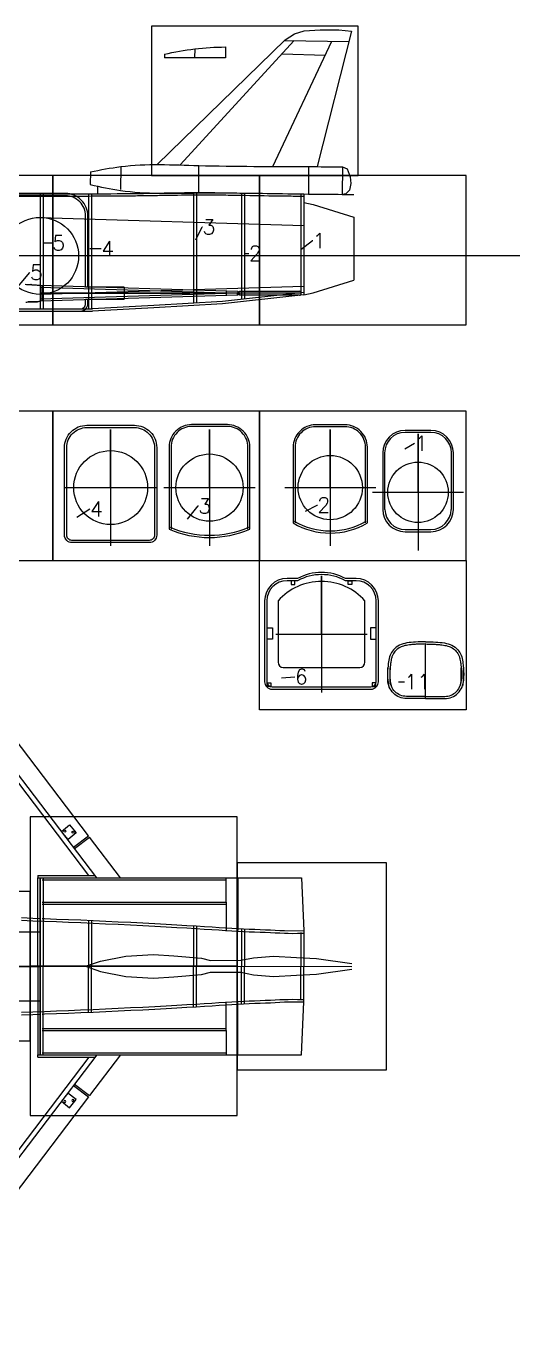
# Model space of a CAD drawing. Extents: x -2205 to 862, y -946 to 1002.
# Drawn here: x 201 to 862, y -823 to 936 of the extents above; entities that cross this region are included whole.
import ezdxf
from ezdxf.enums import TextEntityAlignment as Align

# ---------------------------------------------------------------- set-up
doc = ezdxf.new("R2010")
doc.units = 0
doc.header["$MEASUREMENT"] = 0
for name, color, linetype in [('CONSTR', 1, 'CONTINUOUS'), ('FUNELS', 9, 'CONTINUOUS'), ('PRINTGRID', 6, 'CONTINUOUS'), ('RUDDER', 4, 'CONTINUOUS'), ('SPANT1OG7', 2, 'CONTINUOUS'), ('SPANT2OG8', 5, 'CONTINUOUS'), ('SPANT3OG9', 3, 'CONTINUOUS'), ('SPANT4OG10', 6, 'CONTINUOUS'), ('SPANT5OG11', 7, 'CONTINUOUS'), ('SPANT6', 30, 'CONTINUOUS'), ('WINGS', 3, 'CONTINUOUS')]:
    doc.layers.add(name, color=color, linetype=linetype)
doc.styles.get("Standard").update_dxf_attribs({"font": 'txt.shx', "height": 20})
doc.dimstyles.get("Standard").update_dxf_attribs({"dimtxt": 0.18, "dimasz": 0.18, "dimexe": 0.18, "dimexo": 0.0625, "dimgap": 0.09, "dimtad": 0, "dimtih": 1, "dimtoh": 1, "dimdec": 4, "dimzin": 0, "dimtxsty": 'STANDARD', "dimcen": 0.09, "dimazin": 3, "dimtfac": 1, "dimtdec": 4, "dimtofl": 0, "dimtmove": 0, "dimatfit": 3, "dimtolj": 1, "dimtzin": 0})

# ---------------------------------------------------------------- blocks, each defined once
blk = doc.blocks.new('RIGHTWING')
at = {"layer": 'WINGS', "linetype": 'CONTINUOUS'}
for p, q in [((-350.6, 500.1), (-233.1, 175.4)), ((-350.6, 500.1), (-182.5, 500.1)), ((-340.1, 500.1), (-233.1, 204.3)), ((-339.6, 498.5), (-221.1, 498.5)), ((75.8, 118.6), (-214.5, 500.1)), ((-34.9, 306), (-182.5, 500.1)), ((64.8, 174.9), (-34.9, 306)), ((-233.1, 204.3), (-159.2, 0)), ((28.5, 180.8), (39.5, 189.6)), ((37.3, 169.8), (28.5, 180.8)), ((48.3, 178.6), (37.3, 169.8)), ((39.5, 189.6), (48.3, 178.6)), ((-233.1, 175.4), (-169.6, 0)), ((44.6, 159.6), (64.8, 174.9)), ((45.9, 157.9), (66.1, 173.2)), ((107.6, 118.6), (66.1, 173.2)), ((-3.2, 121.7), (73.4, 121.7)), ((-3.2, 121.7), (-3.2, 118.6)), ((-3.2, 0), (-3.2, 118.6)), ((-3.2, 118.6), (0, 118.6)), ((-3.2, 118.6), (-3.2, 118.6)), ((-3.2, 118.6), (-3.2, 118.6)), ((0, 73.4), (0, 118.6)), ((0, 0), (0, 118.6)), ((0, 118.6), (107.6, 118.6)), ((-186.4, 46.2), (0, 46.2)), ((-159.2, 0), (-169.6, 0)), ((-159.2, 0), (-3.2, 0)), ((-3.2, 0), (0, 0))]:
    blk.add_line(p, q, dxfattribs=at)
blk.add_lwpolyline([(65.4, 121.7), (-38.5, 258.3), (-222.3, 500.1)], dxfattribs=at)
for centre in [(33, 180.9), (44, 179.7)]:
    blk.add_circle(centre, 1.34, dxfattribs=at)
at = {"layer": 'WINGS', "oblique": -180, "text_generation_flag": 4}
for s, height, width, p, p2 in [('1/4 Balsa', 5.23, 0.741665, (-169.8, 367.1), (-169.8, 336.7)), ('1" Balsa Trailing edge', 5.232, 0.719938, (-116.3, 343.7), (-116.3, 273.4))]:
    blk.add_text(s, height=height, rotation=270, dxfattribs=dict(at, width=width)).set_placement(p, p2, align=Align.FIT)
blk = doc.blocks.new('RIB1')
at = {"layer": 'SPANT1OG7'}
for p, q in [((17.3, 82.8), (-17.3, 82.8)), ((17.3, 80.3), (-17.3, 80.3)), ((-47.3, 52.8), (-47.3, -22.8)), ((-44.8, 52.8), (-44.8, -22.8)), ((44.8, -22.8), (44.8, 52.8)), ((47.3, -22.8), (47.3, 52.8)), ((-17.3, -49.8), (17.3, -49.8)), ((-17.3, -52.8), (17.3, -52.8))]:
    blk.add_line(p, q, dxfattribs=at)
blk.add_circle((0, 0), 40.5, dxfattribs=at)
for centre, radius, start, end in [((-17.3, 52.8), 30, 90, 180), ((-17.3, 52.8), 27.5, 90, 180), ((17.3, 52.8), 30, 0, 90), ((17.3, 52.8), 27.5, 0, 90), ((-17.3, -22.8), 30, 180, 270), ((-17.3, -22.8), 27, 180, 270), ((17.3, -22.8), 30, 270, 0), ((17.3, -22.8), 27, 270, 0)]:
    blk.add_arc(centre, radius, start, end, dxfattribs=at)
at = {"layer": 'SPANT1OG7', "insert": (-4.5, 65.6), "char_height": 20, "attachment_point": 4}
blk.add_mtext('\\A1;1', dxfattribs=at)
at = {"layer": 'SPANT1OG7', "annotation_type": 0, "has_hookline": 1, "hookline_direction": 0, "text_width": 6.67}
blk.add_leader([(-17.5, 58.3), (-4.8, 65.6), (-4.6, 65.6)], dimstyle='STANDARD', dxfattribs=at)
blk = doc.blocks.new('RIB2')
at = {"layer": 'SPANT2OG8'}
for points in [[(49.7, -47.4), (49.7, 54.1, 0.414214), (19.7, 84.1), (-19.7, 84.1, 0.414214), (-49.7, 54.1), (-49.7, -47.4)], [(47.2, -47.4), (47.2, 54.1, 0.414214), (19.7, 81.6), (-19.7, 81.6, 0.414214), (-47.2, 54.1), (-47.2, -47.4)]]:
    blk.add_lwpolyline(points, format="xyb", dxfattribs=at)
blk.add_circle((0, 0), 43, dxfattribs=at)
for radius in [97.4, 94.4]:
    blk.add_arc((0, 36.4), radius, 239.3317, 300.6683, dxfattribs=at)
at = {"layer": 'SPANT2OG8', "insert": (-17.2, -23.3), "char_height": 20, "attachment_point": 4}
blk.add_mtext('\\A1;2', dxfattribs=at)
at = {"layer": 'SPANT2OG8', "annotation_type": 0, "has_hookline": 1, "hookline_direction": 0, "text_width": 13.3}
blk.add_leader([(-33.3, -31.7), (-17.5, -23.3), (-17.3, -23.3)], dimstyle='STANDARD', dxfattribs=at)
blk = doc.blocks.new('RIB3')
at = {"layer": 'SPANT3OG9'}
for points in [[(54, -55.7), (54, 54.3, 0.414214), (24, 84.3), (-24, 84.3, 0.414214), (-54, 54.3), (-54, -55.7)], [(51.5, -55.7), (51.5, 54.3, 0.414214), (24, 81.8), (-24, 81.8, 0.414214), (-51.5, 54.3), (-51.5, -55.7)]]:
    blk.add_lwpolyline(points, format="xyb", dxfattribs=at)
blk.add_circle((0, 0), 45, dxfattribs=at)
for radius in [137.3, 134.3]:
    blk.add_arc((0, 70.5), radius, 246.8283, 293.1717, dxfattribs=at)
at = {"layer": 'SPANT3OG9', "insert": (-14.8, -24.6), "char_height": 20, "attachment_point": 4}
blk.add_mtext('\\A1;3', dxfattribs=at)
at = {"layer": 'SPANT3OG9', "annotation_type": 0, "has_hookline": 1, "hookline_direction": 0, "text_width": 13.3}
blk.add_leader([(-29.3, -42.3), (-15, -24.6), (-14.9, -24.6)], dimstyle='STANDARD', dxfattribs=at)
blk = doc.blocks.new('RIB4')
at = {"layer": 'SPANT4OG10'}
for points in [[(-31.8, 83.5), (31.8, 83.5, -0.414214), (61.8, 53.5), (61.8, -63.7, -0.414214), (51.8, -73.7), (-51.8, -73.7, -0.414214), (-61.8, -63.7), (-61.8, 53.5, -0.414214)], [(-31.8, 80.5), (31.8, 80.5, -0.414214), (58.8, 53.5), (58.8, -63.7, -0.414214), (51.8, -70.7), (-51.8, -70.7, -0.414214), (-58.8, -63.7), (-58.8, 53.5, -0.414214)]]:
    blk.add_lwpolyline(points, format="xyb", close=True, dxfattribs=at)
blk.add_circle((0, 0), 49.5, dxfattribs=at)
at = {"layer": 'SPANT4OG10', "insert": (-27.6, -28.6), "char_height": 20, "attachment_point": 4}
blk.add_mtext('\\A1;4', dxfattribs=at)
at = {"layer": 'SPANT4OG10', "annotation_type": 0, "has_hookline": 1, "hookline_direction": 0, "text_width": 13.3}
blk.add_leader([(-45.4, -39.4), (-27.9, -28.6), (-27.7, -28.6)], dimstyle='STANDARD', dxfattribs=at)
blk = doc.blocks.new('RIB11')
at = {"layer": 'SPANT5OG11'}
blk.add_line((0, -73.2), (0, 0), dxfattribs=at)
blk.add_line((0, -73.2), (0, 0), dxfattribs=at)
for points in [[(0, -73.2), (-25.6, -73.2, -0.414214), (-50.6, -48.2), (-50.6, -31.8)], [(0, -70.2), (-25.6, -70.2, -0.414214), (-47.6, -48.2), (-47.6, -31.8)], [(0, -70.2), (25.6, -70.2, 0.414214), (47.6, -48.2), (47.6, -31.8)], [(0, -73.2), (25.6, -73.2, 0.414214), (50.6, -48.2), (50.6, -31.8)]]:
    blk.add_lwpolyline(points, format="xyb", dxfattribs=at)
for points, knots in [([(0, 3), (-4.5, 2.9), (-12.9, 2.7), (-24.8, 1.7), (-35.3, -1), (-43.3, -7), (-48.1, -15.1), (-49.8, -23.6), (-51, -34.9), (-51.3, -45.8), (-49.8, -54), (-49.2, -56.4)], [0, 0, 0, 0, 13.500001, 25.326476, 35.727126, 45.616906, 54.402092, 63.388756, 71.26936, 88.438245, 95.938705, 95.938705, 95.938705, 95.938705]), ([(0.1, 0), (-2.8, -0.1), (-5.7, -0.1), (-10.4, -0.3), (-12.3, -0.4), (-16.1, -0.6), (-18, -0.8), (-21.1, -1.1), (-22.4, -1.3), (-25.1, -1.7), (-26.4, -1.9), (-29, -2.6), (-30.3, -2.9), (-32.3, -3.7), (-33.1, -4), (-36.1, -5.5), (-38.2, -7), (-40.7, -9.6), (-41.5, -10.4), (-42.8, -12.3), (-43.4, -13.3), (-44.2, -15), (-44.5, -15.6), (-45.3, -17.5), (-45.7, -18.9), (-46.2, -21.5), (-46.4, -22.6), (-46.7, -24.6), (-46.9, -25.4), (-47.1, -27), (-47.2, -27.8), (-47.4, -29.8), (-47.5, -31), (-47.7, -33.4), (-47.8, -34.6), (-48, -38.2), (-48, -40.6), (-47.9, -45.1), (-47.8, -47.1), (-47.3, -51.2), (-46.9, -53.2), (-46.4, -55.3), (-46.3, -55.4), (-46.3, -55.6)], [0, 0, 0, 0, 8.662399, 8.662399, 14.397844, 14.397844, 20.133289, 20.133289, 24.268933, 24.268933, 28.528075, 28.528075, 32.787216, 32.787216, 35.723425, 35.723425, 44.169299, 44.169299, 48.047732, 48.047732, 51.926165, 51.926165, 54.295719, 54.295719, 59.034827, 59.034827, 62.722696, 62.722696, 65.197132, 65.197132, 67.671568, 67.671568, 71.389306, 71.389306, 75.107045, 75.107045, 82.542522, 82.542522, 88.954578, 88.954578, 95.366634, 95.366634, 95.938705, 95.938705, 95.938705, 95.938705]), ([(-0.1, 0), (2.8, -0.1), (5.7, -0.1), (10.4, -0.3), (12.3, -0.4), (16.1, -0.6), (18, -0.8), (21.1, -1.1), (22.4, -1.3), (25.1, -1.7), (26.4, -1.9), (29, -2.6), (30.3, -2.9), (32.3, -3.7), (33.1, -4), (36.1, -5.5), (38.2, -7), (40.7, -9.6), (41.5, -10.4), (42.8, -12.3), (43.4, -13.3), (44.2, -15), (44.5, -15.6), (45.3, -17.5), (45.7, -18.9), (46.2, -21.5), (46.4, -22.6), (46.7, -24.6), (46.9, -25.4), (47.1, -27), (47.2, -27.8), (47.4, -29.8), (47.5, -31), (47.7, -33.4), (47.8, -34.6), (48, -38.2), (48, -40.6), (47.9, -45.1), (47.8, -47.1), (47.3, -51.2), (46.9, -53.2), (46.4, -55.3), (46.3, -55.4), (46.3, -55.6)], [0, 0, 0, 0, 8.662399, 8.662399, 14.397844, 14.397844, 20.133289, 20.133289, 24.268933, 24.268933, 28.528075, 28.528075, 32.787216, 32.787216, 35.723425, 35.723425, 44.169299, 44.169299, 48.047732, 48.047732, 51.926165, 51.926165, 54.295719, 54.295719, 59.034827, 59.034827, 62.722696, 62.722696, 65.197132, 65.197132, 67.671568, 67.671568, 71.389306, 71.389306, 75.107045, 75.107045, 82.542522, 82.542522, 88.954578, 88.954578, 95.366634, 95.366634, 95.938705, 95.938705, 95.938705, 95.938705]), ([(0, 3), (4.5, 2.9), (12.9, 2.7), (24.8, 1.7), (35.3, -1), (43.3, -7), (48.1, -15.1), (49.8, -23.6), (51, -34.9), (51.3, -45.8), (49.8, -54), (49.2, -56.4)], [0, 0, 0, 0, 13.500001, 25.326476, 35.727126, 45.616906, 54.402092, 63.388756, 71.26936, 88.438245, 95.938705, 95.938705, 95.938705, 95.938705])]:
    blk.add_open_spline(points, degree=3, knots=knots, dxfattribs=at)
at = {"layer": 'SPANT5OG11', "insert": (-28.2, -50.5), "char_height": 20, "attachment_point": 4}
blk.add_mtext('\\A1;11', dxfattribs=at)
at = {"layer": 'SPANT5OG11', "annotation_type": 0, "has_hookline": 1, "hookline_direction": 0, "text_width": 20}
blk.add_leader([(-36.5, -50.5), (-28.3, -50.5)], dimstyle='STANDARD', dxfattribs=at)
blk = doc.blocks.new('RIB5')
at = {"layer": 'SPANT5OG11'}
for p, q in [((-112.7, -41.7), (-60.9, -41.7)), ((-112.7, -58.1), (-112.7, -41.7)), ((112.7, -41.7), (60.9, -41.7)), ((112.7, -41.7), (112.7, -58.1)), ((-60.9, -58.1), (-112.7, -58.1)), ((60.9, -58.1), (112.7, -58.1))]:
    blk.add_line(p, q, dxfattribs=at)
for points in [[(63.9, -41.7), (63.9, 53.5, 0.414214), (33.9, 83.5), (-33.9, 83.5, 0.414214), (-63.9, 53.5), (-63.9, -41.7)], [(60.9, -41.7), (60.9, 53.5, 0.414214), (33.9, 80.5), (-33.9, 80.5, 0.414214), (-60.9, 53.5), (-60.9, -41.7)], [(-63.9, -58.1), (-63.9, -63.9, 0.414214), (-53.9, -73.9), (53.9, -73.9, 0.414214), (63.9, -63.9), (63.9, -58.1)], [(-60.9, -58.1), (-60.9, -63.9, 0.414214), (-53.9, -70.9), (53.9, -70.9, 0.414214), (60.9, -63.9), (60.9, -58.1)]]:
    blk.add_lwpolyline(points, format="xyb", dxfattribs=at)
blk.add_circle((0, 0), 51.5, dxfattribs=at)
at = {"layer": 'SPANT5OG11', "insert": (-13.6, -22.2), "char_height": 20, "attachment_point": 4}
blk.add_mtext('\\A1;5', dxfattribs=at)
at = {"layer": 'SPANT5OG11', "annotation_type": 0, "has_hookline": 1, "hookline_direction": 0, "text_width": 13.3}
blk.add_leader([(-39.2, -52.8), (-13.9, -22.2), (-13.7, -22.2)], dimstyle='STANDARD', dxfattribs=at)
blk = doc.blocks.new('RIB6')
at = {"layer": 'SPANT5OG11'}
for p, q in [((0, 78.1), (0, -78.1)), ((0, 0), (0, 78.1)), ((-61, 0), (61, 0))]:
    blk.add_line(p, q, dxfattribs=at)
at = {"layer": 'SPANT6'}
for p, q in [((-32, 74.7), (-46.2, 74.7)), ((-32, 71.7), (-46.2, 71.7)), ((46.2, 74.7), (32, 74.7)), ((46.2, 71.7), (32, 71.7)), ((-76.2, 44.7), (-76.2, -63.5)), ((-73.2, 44.7), (-73.2, -63.5)), ((-58.2, 44.7), (-58.2, -37.5)), ((58.2, -37.5), (58.2, 44.7)), ((73.2, -63.5), (73.2, 44.7)), ((76.2, -63.5), (76.2, 44.7)), ((-73.2, 8.5), (-65.7, 8.5)), ((-65.7, 8.5), (-65.7, -6.5)), ((65.7, 8.5), (65.7, -6.5)), ((73.2, 8.5), (65.7, 8.5)), ((-65.7, -6.5), (-73.2, -6.5)), ((65.7, -6.5), (73.2, -6.5)), ((-51.2, -44.5), (51.2, -44.5)), ((-66.2, -70.5), (66.2, -70.5)), ((-66.2, -73.5), (66.2, -73.5))]:
    blk.add_line(p, q, dxfattribs=at)
for points in [[(-40.7, 66.7), (-35.7, 66.7), (-35.7, 71.7), (-40.7, 71.7)], [(40.7, 66.7), (35.7, 66.7), (35.7, 71.7), (40.7, 71.7)], [(-67.9, -70.1), (-72.9, -70.1), (-72.9, -65.1), (-67.9, -65.1)], [(67.9, -70.1), (72.9, -70.1), (72.9, -65.1), (67.9, -65.1)]]:
    blk.add_lwpolyline(points, close=True, dxfattribs=at)
for centre, radius, start, end in [((-46.2, 44.7), 30, 90, 180), ((-46.2, 44.7), 27, 90, 180), ((0, -7.4), 78.2, 41.8667, 138.1333), ((0, 15.7), 67.1, 61.5258, 118.4742), ((0, 12.8), 67.1, 61.5113, 118.4887), ((46.2, 44.7), 30, 0, 90), ((46.2, 44.7), 27, 0, 90), ((-51.2, -37.5), 7, 180, 270), ((51.2, -37.5), 7, 270, 0), ((-66.2, -63.5), 10, 180, 270), ((-66.2, -63.5), 7, 180, 270), ((66.2, -63.5), 7, 270, 0), ((66.2, -63.5), 10, 270, 0)]:
    blk.add_arc(centre, radius, start, end, dxfattribs=at)
at = {"layer": 'SPANT6', "insert": (-35.6, -56.8), "char_height": 20, "attachment_point": 4}
blk.add_mtext('\\A1;6', dxfattribs=at)
at = {"layer": 'SPANT6', "annotation_type": 0, "has_hookline": 1, "hookline_direction": 0, "text_width": 13.3}
blk.add_leader([(-53.4, -58.5), (-35.7, -56.8)], dimstyle='STANDARD', dxfattribs=at)

msp = doc.modelspace()

# ---------------------------------------------------------------- linework, layer by layer
at = {"layer": 'CONSTR'}
for p, q in [((158.5, 557.6), (289.3, 557.6)), ((158.5, 554.6), (289.4, 554.6)), ((572.4, -275.4), (572.4, -322.8)), ((-1049.5, -322.6), (636.8, -322.8)), ((-1049.5, -322.6), (636.8, -322.8)), ((572.4, -370.1), (572.4, -322.8))]:
    msp.add_line(p, q, dxfattribs=at)
at = {"layer": 'CONSTR', "linetype": 'CONTINUOUS'}
for points in [[(218.9, 586.8), (468.3, 579.1)], [(219, 589.4), (483.9, 581.2)], [(221.6, 589.4), (221.6, 567.8)], [(486.5, 581.2), (566.4, 581.2)], [(468.3, 578.1), (218.9, 570.5)], [(569, 578.6), (219, 578.6)], [(483.9, 576), (219, 567.8)], [(566.4, 576), (486.5, 576)]]:
    msp.add_lwpolyline(points, dxfattribs=at)
at = {"layer": 'CONSTR'}
for points in [[(572.4, 579.5), (463.3, 567.4), (371.4, 562), (289.2, 557.6)], [(572.4, 576.5), (463.5, 564.4), (371.6, 559.1), (289.4, 554.6)], [(194.2, -261.1), (209.5, -261.7), (225.1, -262.3), (241, -262.9), (257.1, -263.6), (273.5, -264.2), (290.1, -265), (306.8, -265.7), (323.7, -266.5), (340.4, -267.3), (356.7, -268.2), (372.6, -269), (387.8, -269.9), (402.2, -270.7), (415.6, -271.4), (427.8, -272.2), (439, -272.9), (449.2, -273.5), (458.7, -274.1), (467.5, -274.7), (475.8, -275.2), (483.8, -275.6), (491.5, -276), (499.1, -276.4), (506.5, -276.7), (513.8, -277), (520.8, -277.2), (527.6, -277.5), (534.1, -277.8), (540.2, -278.1), (546.5, -278.5), (551.5, -278.4), (557.3, -278.7), (564, -278.5), (572.4, -278.4), (572.4, -282.2)], [(194.3, -257.6), (209.6, -258.2), (219.2, -258.6)], [(221.8, -258.7), (225.2, -258.8), (241.1, -259.4), (257.2, -260.1), (273.6, -260.7), (290.2, -261.5), (307, -262.2), (323.8, -263), (340.5, -263.8), (356.9, -264.7), (372.8, -265.5), (388, -266.4), (402.4, -267.2), (415.8, -268), (428, -268.7), (439.2, -269.4), (449.4, -270), (458.9, -270.6), (467.7, -271.2), (476.1, -271.7), (484, -272.1), (491.7, -272.5), (499.2, -272.9), (506.7, -273.2), (513.9, -273.5), (520.9, -273.7), (527.7, -274), (534.2, -274.3), (540.4, -274.6), (546.3, -275), (572.4, -275.4)], [(194.2, -384.3), (209.5, -383.7), (225.1, -383.1), (240.9, -382.5), (257.1, -381.9), (273.4, -381.2), (290.1, -380.5), (306.8, -379.8), (323.7, -379), (340.3, -378.1), (356.7, -377.3), (372.6, -376.5), (387.8, -375.6), (402.2, -374.8), (415.6, -374), (427.8, -373.3), (439, -372.6), (449.2, -372), (458.7, -371.4), (467.5, -370.8), (475.8, -370.3), (483.8, -369.9), (491.5, -369.5), (499.1, -369.1), (506.5, -368.8), (513.8, -368.5), (520.8, -368.3), (527.6, -368), (534.1, -367.7), (540.2, -367.4), (546.5, -367), (551.5, -367.1), (557.3, -366.8), (564, -367), (572.4, -367.1), (572.4, -363.3)], [(194.3, -387.8), (209.6, -387.2), (219.2, -386.9)], [(221.8, -386.8), (225.2, -386.6), (241.1, -386), (257.2, -385.4), (273.6, -384.7), (290.2, -384), (307, -383.3), (323.8, -382.5), (340.5, -381.6), (356.9, -380.8), (372.8, -380), (388, -379.1), (402.4, -378.3), (415.8, -377.5), (428, -376.8), (439.2, -376.1), (449.4, -375.5), (458.9, -374.9), (467.7, -374.3), (476, -373.8), (484, -373.4), (491.7, -373), (499.2, -372.6), (506.7, -372.3), (513.9, -372), (520.9, -371.8), (527.7, -371.5), (534.2, -371.2), (540.4, -370.9), (546.3, -370.5), (572.4, -370.1)]]:
    msp.add_lwpolyline(points, dxfattribs=at)
for points, knots in [([(-551, 668.3), (-530.9, 677.9), (-489.7, 693.4), (-435.5, 717), (-365.6, 729.1), (-288.7, 722.5), (-207.5, 715.7), (-95.3, 712), (28.2, 711.3), (166.4, 711.9), (268.3, 711.6), (358.7, 712.1), (426.3, 713.9), (494.3, 712.7), (541.6, 712), (568.7, 711.6), (572.4, 711.6)], [0, 0, 0, 0, 2.474812, 4.471142, 7.066036, 10.317529, 13.070261, 16.184476, 22.868, 26.887462, 31.648547, 34.258269, 37.005302, 39.204526, 41.873751, 42.293838, 42.293838, 42.293838, 42.293838]), ([(-325.8, 722.2), (-325.4, 722.2), (-325, 722.2), (-315.3, 721.6), (-305.9, 720.9), (-290.3, 719.6), (-284.1, 719.1), (-271.6, 718.1), (-265.4, 717.5), (-246.7, 716), (-234.3, 715.1), (-214.8, 713.8), (-207.8, 713.3), (-193.7, 712.6), (-186.7, 712.2), (-165.6, 711.4), (-151.5, 710.9), (-122.2, 710.1), (-106.9, 709.8), (-76.3, 709.3), (-61.1, 709.1), (-15.3, 708.6), (15.3, 708.6), (64, 708.6), (82.2, 708.6), (116.9, 708.7), (133.4, 708.7), (171, 708.8), (192.2, 708.8), (234.6, 708.7), (255.7, 708.7), (287.2, 708.8), (297.5, 708.8), (318.2, 708.9), (328.5, 709), (346, 709.2), (353.1, 709.3), (367.4, 709.5), (374.5, 709.6), (395.9, 710), (410.1, 710.3), (430.5, 710.4), (436.7, 710.4), (449.1, 710.4), (455.3, 710.3), (470, 710.1), (478.6, 710), (504.3, 709.5), (521.5, 709.3), (546, 708.9), (553.4, 708.8), (564.7, 708.7), (568.5, 708.6), (572.3, 708.6)], [8.774054, 8.774054, 8.774054, 8.774054, 8.818877, 8.818877, 9.868248, 9.868248, 10.566699, 10.566699, 11.265149, 11.265149, 12.66205, 12.66205, 13.448167, 13.448167, 14.234284, 14.234284, 15.806517, 15.806517, 17.513876, 17.513876, 19.221234, 19.221234, 22.635951, 22.635951, 24.673596, 24.673596, 26.516055, 26.516055, 28.88473, 28.88473, 31.253406, 31.253406, 32.407739, 32.407739, 33.562072, 33.562072, 34.359125, 34.359125, 35.156179, 35.156179, 36.750286, 36.750286, 37.443895, 37.443895, 38.137504, 38.137504, 39.097182, 39.097182, 41.016537, 41.016537, 41.857691, 41.857691, 42.293838, 42.293838, 42.293838, 42.293838])]:
    msp.add_open_spline(points, degree=3, knots=knots, dxfattribs=at)
at = {"layer": 'FUNELS'}
for p, q in [((219, 679.9), (572.4, 669.3)), ((572.4, 669.3), (572.4, 587.9)), ((861.6, 628.6), (-972.2, 628.6)), ((219, 577.3), (572.4, 587.9))]:
    msp.add_line(p, q, dxfattribs=at)
at = {"layer": 'PRINTGRID'}
for points in [[(645.4, 736.1), (645.4, 936.1), (368.4, 936.1), (368.4, 736.1)], [(236, 536.1), (236, 736.1), (-41, 736.1), (-41, 536.1)], [(513, 536.1), (513, 736.1), (236, 736.1), (236, 536.1)], [(790, 536.1), (790, 736.1), (513, 736.1), (513, 536.1)], [(236, 220.5), (236, 420.5), (-41, 420.5), (-41, 220.5)], [(513, 220.5), (513, 420.5), (236, 420.5), (236, 220.5)], [(790, 220.5), (790, 420.5), (513, 420.5), (513, 220.5)], [(790, 220.5), (790, 20.5), (513, 20.5), (513, 220.5)], [(483, -322.7), (483, -122.7), (206, -122.7), (206, -322.7)], [(483, -461.2), (683, -461.2), (683, -184.2), (483, -184.2)], [(206, -422.7), (206, -222.7), (-71, -222.7), (-71, -422.7)], [(483, -522.7), (483, -322.7), (206, -322.7), (206, -522.7)]]:
    msp.add_lwpolyline(points, close=True, dxfattribs=at)
for points in [[(467.4, 908.4), (467.4, 893.7)], [(467.4, 893.7), (385.6, 893.7)]]:
    msp.add_lwpolyline(points, dxfattribs=at)
at = {"layer": 'RUDDER'}
for p, q in [((406.6, 750.4), (559.6, 916.8)), ((530.9, 748.4), (609.9, 916)), ((546.5, 917), (632.8, 915.6)), ((636.3, 929.3), (590.1, 748.1)), ((385.6, 898.8), (385.6, 893.7)), ((426.2, 905.8), (426.1, 893.7)), ((543.4, 899.2), (601.1, 897.3)), ((286.6, 741.2), (286.4, 724)), ((327.1, 748.2), (326.8, 717.5)), ((431.5, 749.6), (431.2, 712.8)), ((578.8, 748.2), (578.5, 711.4)), ((624.2, 747.8), (623.9, 711)), ((295.8, 722), (295.8, 711.8)), ((623.9, 711), (639.3, 711)), ((639.3, 680.3), (639.3, 596.2)), ((569.3, -204.2), (572.4, -275.4)), ((569.3, -441.3), (572.4, -370.1))]:
    msp.add_line(p, q, dxfattribs=at)
for points in [[(376.1, 750.9), (547.3, 917.8), (559.7, 925.9), (572.9, 929.9), (594.4, 931.4), (619.1, 931.1), (636.3, 929.3)], [(624.2, 747.8), (630.5, 745.3), (634.5, 734.5), (635.2, 725.5), (633.5, 716.5), (628.5, 711.6), (623.9, 711)], [(572.4, 700), (585.1, 697.4), (639.3, 680.3)], [(572.4, 576.5), (585.1, 579.1), (639.3, 596.2)], [(221.8, -258.7), (225.2, -258.8), (241.1, -259.4), (257.2, -260.1), (273.6, -260.7), (290.2, -261.5), (307, -262.2), (323.8, -263), (340.5, -263.8), (356.9, -264.7), (372.8, -265.5), (388, -266.4), (402.4, -267.2), (415.8, -268), (428, -268.7), (439.2, -269.4), (449.4, -270), (458.9, -270.6), (467.7, -271.2), (476.1, -271.7), (484, -272.1), (491.7, -272.5), (499.2, -272.9), (506.7, -273.2), (513.9, -273.5), (520.9, -273.7), (527.7, -274), (534.2, -274.3), (540.4, -274.6), (546.3, -275), (572.4, -275.4)], [(279.9, -322.7), (300.2, -315.9), (334, -309), (371.2, -307), (398.3, -308.5), (435.5, -311.7), (447.4, -315), (488, -314.7), (504.9, -311.2), (532, -309.3), (562.5, -310.8), (589.5, -312.3), (636.8, -318.8)], [(279.9, -322.7), (300.2, -329.5), (334, -336.5), (371.2, -338.5), (398.3, -337), (435.5, -333.8), (447.4, -330.5), (488, -330.8), (504.9, -334.3), (532, -336.2), (562.4, -334.7), (589.5, -333.2), (636.8, -326.7)], [(221.8, -386.8), (225.2, -386.6), (241.1, -386), (257.2, -385.4), (273.6, -384.7), (290.2, -384), (307, -383.3), (323.8, -382.5), (340.5, -381.6), (356.9, -380.8), (372.8, -380), (388, -379.1), (402.4, -378.3), (415.8, -377.5), (428, -376.8), (439.2, -376.1), (449.4, -375.5), (458.9, -374.9), (467.7, -374.3), (476, -373.8), (484, -373.4), (491.7, -373), (499.2, -372.6), (506.7, -372.3), (513.9, -372), (520.9, -371.8), (527.7, -371.5), (534.2, -371.2), (540.4, -370.9), (546.3, -370.5), (572.4, -370.1)]]:
    msp.add_lwpolyline(points, dxfattribs=at)
at = {"layer": 'RUDDER', "linetype": 'CONTINUOUS'}
for points in [[(219.2, -204.2), (569.3, -204.2)], [(221.8, -206.8), (468.5, -206.8)], [(468.5, -236.9), (468.5, -204.2)], [(484, -204.2), (484, -274.7)], [(221.8, -236.9), (468.5, -236.9)], [(221.8, -239.5), (468.5, -239.5)], [(468.5, -236.9), (468.5, -274.7)], [(468.5, -408.6), (468.5, -370.8)], [(484, -441.3), (484, -370.8)], [(221.8, -406), (468.5, -406)], [(221.8, -408.6), (468.5, -408.6)], [(468.5, -408.6), (468.4, -441.3)], [(221.8, -438.6), (468.4, -438.7)], [(219.2, -441.3), (569.3, -441.3)]]:
    msp.add_lwpolyline(points, dxfattribs=at)
at = {"layer": 'RUDDER'}
for points, knots in [([(385.6, 898.8), (399.1, 901.5), (426.2, 906.8), (453.6, 908.2), (467.4, 908.4)], [0, 0, 0, 0, 41.176223, 82.606961, 82.606961, 82.606961, 82.606961]), ([(286.6, 741.2), (300, 743.8), (347.8, 753.2), (446.1, 748), (544.8, 748.6), (609.1, 747.9), (624.2, 747.8)], [0, 0, 0, 0, 41.176223, 145.559283, 292.88297, 338.307773, 338.307773, 338.307773, 338.307773]), ([(286.4, 724), (299.8, 721.1), (347.4, 710.9), (445.7, 714.2), (544.5, 711.7), (608.8, 711.1), (623.9, 711)], [0, 0, 0, 0, 41.176223, 145.559283, 292.88297, 338.307773, 338.307773, 338.307773, 338.307773])]:
    msp.add_open_spline(points, degree=3, knots=knots, dxfattribs=at)
at = {"layer": 'SPANT1OG7'}
for p, q in [((568.4, 711.6), (568.4, 576)), ((572.4, 711.6), (572.4, 576)), ((572.4, 700), (572.4, 576.5)), ((572.4, 684.3), (572.4, 587.9)), ((568.4, -277.6), (568.4, -322.8)), ((568.4, -367.9), (568.4, -322.8))]:
    msp.add_line(p, q, dxfattribs=at)
at = {"layer": 'SPANT1OG7', "linetype": 'CONTINUOUS'}
msp.add_lwpolyline([(569, 578.6), (569, 578.6)], dxfattribs=at)
for start, end in [(0, 90), (270, 0)]:
    msp.add_arc((566.4, 578.6), 2.62, start, end, dxfattribs=at)
at = {"layer": 'SPANT2OG8'}
for p, q in [((488.8, 712.7), (488.8, 570.3)), ((492.8, 712.7), (492.8, 570.7)), ((488.8, -273.1), (488.8, -322.8)), ((492.8, -273.1), (492.8, -322.8)), ((488.8, -372.4), (488.8, -322.8)), ((492.8, -372.4), (492.8, -322.8))]:
    msp.add_line(p, q, dxfattribs=at)
at = {"layer": 'SPANT3OG9'}
for p, q in [((424.5, 713.4), (424.5, 565.2)), ((428.5, 713.4), (428.5, 565.4)), ((424.5, -268.4), (424.5, -322.7)), ((428.5, -268.4), (428.5, -322.7)), ((424.5, -377.1), (424.5, -322.7)), ((428.5, -377.1), (428.5, -322.7))]:
    msp.add_line(p, q, dxfattribs=at)
at = {"layer": 'SPANT4OG10'}
for p, q in [((283.9, 711.8), (283.9, 557.6)), ((287.9, 711.8), (287.9, 557.6)), ((284, -260.9), (283.9, -322.7)), ((288, -260.9), (287.9, -322.7)), ((283.9, -384.6), (283.9, -322.7)), ((287.9, -384.6), (287.9, -322.7))]:
    msp.add_line(p, q, dxfattribs=at)
at = {"layer": 'SPANT4OG10', "color": 7, "linetype": 'CONTINUOUS'}
for points in [[(419.6, -322.7), (419.6, -322.7)], [(419.6, -322.8), (419.6, -322.8)]]:
    msp.add_lwpolyline(points, dxfattribs=at)
at = {"layer": 'SPANT5OG11'}
for p, q in [((219.2, 711.7), (219.2, 557.6)), ((223.2, 711.7), (223.2, 557.6)), ((313.6, 396.3), (313.6, 240.2)), ((313.6, 318.3), (313.6, 396.3)), ((446, 396.3), (446, 240.2)), ((446, 318.3), (446, 396.3)), ((607.8, 396.3), (607.8, 240.2)), ((607.8, 318.3), (607.8, 396.3)), ((725.4, 390.1), (725.4, 233.9)), ((725.4, 312), (725.4, 390.1)), ((252.6, 318.3), (374.6, 318.3)), ((385, 318.3), (507, 318.3)), ((546.8, 318.3), (668.8, 318.3)), ((664.5, 312), (786.4, 312)), ((596.1, 200), (596.1, 43.8)), ((596.1, 121.9), (596.1, 200)), ((535.2, 121.9), (657.1, 121.9))]:
    msp.add_line(p, q, dxfattribs=at)
at = {"layer": 'SPANT5OG11', "linetype": 'CONTINUOUS'}
for points in [[(219.2, -204.2), (219.2, -322.8)], [(223.2, -204.2), (223.2, -322.8)], [(219.2, -262.2), (219.2, -322.8)], [(219.2, -383.3), (219.2, -322.7)], [(219.2, -441.3), (219.2, -322.7)], [(223.2, -441.3), (223.2, -322.7)]]:
    msp.add_lwpolyline(points, dxfattribs=at)
at = {"layer": 'WINGS', "color": 3, "linetype": 'CONTINUOUS'}
for points in [[(199, 590.6), (200.7, 590.5), (202.3, 590.4), (203.7, 590.3), (204.9, 590.2), (205.9, 590.2), (206.7, 590.1), (207.1, 590.1), (207.2, 590.1), (207.3, 590.1), (207.2, 590.1), (207.1, 590.1), (207, 590.1), (206.9, 590.1), (206.8, 590.1), (206.7, 590.1), (206.7, 590.1), (206.7, 590.1), (206.9, 590.1), (207.1, 590.1), (207.5, 590.1), (208.1, 590), (208.8, 590), (209.6, 590), (210.6, 589.9), (211.6, 589.8), (212.7, 589.8), (213.9, 589.7), (215.1, 589.6), (216.4, 589.6), (217.7, 589.5), (219, 589.4)], [(219, 589.5), (219, 567.8)], [(221.6, 582.6), (221.6, 573.5)], [(221.6, 582.6), (221.6, 573.5)], [(200, 566.7), (201.4, 566.8), (202.9, 566.9), (204.3, 567), (205.7, 567.1), (207.1, 567.1), (208.1, 567.2), (209, 567.2), (210, 567.3), (211, 567.4), (212, 567.4), (213, 567.5), (214, 567.5), (215, 567.6), (216, 567.7), (217, 567.7)], [(209.3, 567.1), (203.2, 567.1)], [(209.3, 567.1), (215.5, 567.1)], [(217, 567.7), (218, 567.8), (219, 567.8)]]:
    msp.add_lwpolyline(points, dxfattribs=at)
at = {"layer": 'WINGS', "linetype": 'CONTINUOUS'}
for points in [[(468.3, 581.2), (468.3, 581.7)], [(468.3, 581.2), (468.3, 575.5)], [(483.9, 578.6), (486.5, 581.2)], [(483.9, 581.2), (483.9, 576)], [(219, 578.6), (419.7, 578.6)], [(219, 578.6), (372.4, 578.6)], [(487.2, 576.9), (482.8, 576.9)], [(483.9, 578.6), (486.5, 576)]]:
    msp.add_lwpolyline(points, dxfattribs=at)
msp.add_circle((485, 578.6), 1.15, dxfattribs=at)

# ---------------------------------------------------------------- block references
at = {"layer": 'CONSTR'}
msp.add_blockref('RIB5', (219.2, 628.6), dxfattribs=at)
at = {"layer": 'SPANT3OG9'}
for name, p in [('RIB4', (313.6, 318.3)), ('RIB3', (446, 318.3)), ('RIB2', (607.8, 318.3)), ('RIB1', (725.4, 312))]:
    msp.add_blockref(name, p, dxfattribs=at)
at = {"layer": 'SPANT5OG11'}
msp.add_blockref('RIB11', (735.6, 108.9), dxfattribs=at)
at = {"layer": 'SPANT6'}
msp.add_blockref('RIB6', (596.1, 121.9), dxfattribs=at)
at = {"layer": 'WINGS'}
msp.add_blockref('RIGHTWING', (219.2, -322.8), dxfattribs=at)
at = {"layer": 'WINGS', "xscale": -1, "rotation": 179.9883315187368}
msp.add_blockref('RIGHTWING', (219.2, -322.7), dxfattribs=at)

# ---------------------------------------------------------------- texts
at = {"layer": 'CONSTR', "insert": (584.4, 649), "char_height": 20, "attachment_point": 4}
msp.add_mtext('\\A1;1', dxfattribs=at)
at = {"layer": 'SPANT2OG8', "insert": (498.7, 632), "char_height": 20, "attachment_point": 4}
msp.add_mtext('\\A1;2', dxfattribs=at)
at = {"layer": 'SPANT3OG9', "insert": (436.7, 667.3), "char_height": 20, "attachment_point": 4}
msp.add_mtext('\\A1;3', dxfattribs=at)
at = {"layer": 'SPANT4OG10', "insert": (301, 638.3), "char_height": 20, "attachment_point": 4}
msp.add_mtext('\\A1;4', dxfattribs=at)
at = {"layer": 'SPANT5OG11', "insert": (235.4, 645.9), "char_height": 20, "attachment_point": 4}
msp.add_mtext('\\A1;5', dxfattribs=at)

# ---------------------------------------------------------------- leaders
at = {"layer": 'CONSTR', "annotation_type": 0, "has_hookline": 1, "hookline_direction": 0, "text_width": 6.67}
msp.add_leader([(568.6, 637), (584.1, 649), (584.3, 649)], dimstyle='STANDARD', dxfattribs=at)
at = {"layer": 'SPANT2OG8', "annotation_type": 0, "has_hookline": 1, "hookline_direction": 0, "text_width": 13.3}
msp.add_leader([(492.5, 632), (498.6, 632)], dimstyle='STANDARD', dxfattribs=at)
at = {"layer": 'SPANT3OG9', "annotation_type": 0, "has_hookline": 1, "hookline_direction": 0, "text_width": 13.3}
msp.add_leader([(427.7, 650.1), (436.4, 667.3), (436.6, 667.3)], dimstyle='STANDARD', dxfattribs=at)
at = {"layer": 'SPANT4OG10', "annotation_type": 0, "has_hookline": 1, "hookline_direction": 0, "text_width": 13.3}
msp.add_leader([(285.9, 638.3), (300.9, 638.3)], dimstyle='STANDARD', dxfattribs=at)
at = {"layer": 'SPANT5OG11', "annotation_type": 0, "has_hookline": 1, "hookline_direction": 0, "text_width": 13.3}
msp.add_leader([(222.6, 645.9), (235.3, 645.9)], dimstyle='STANDARD', dxfattribs=at)

doc.saveas('drawing.dxf')
